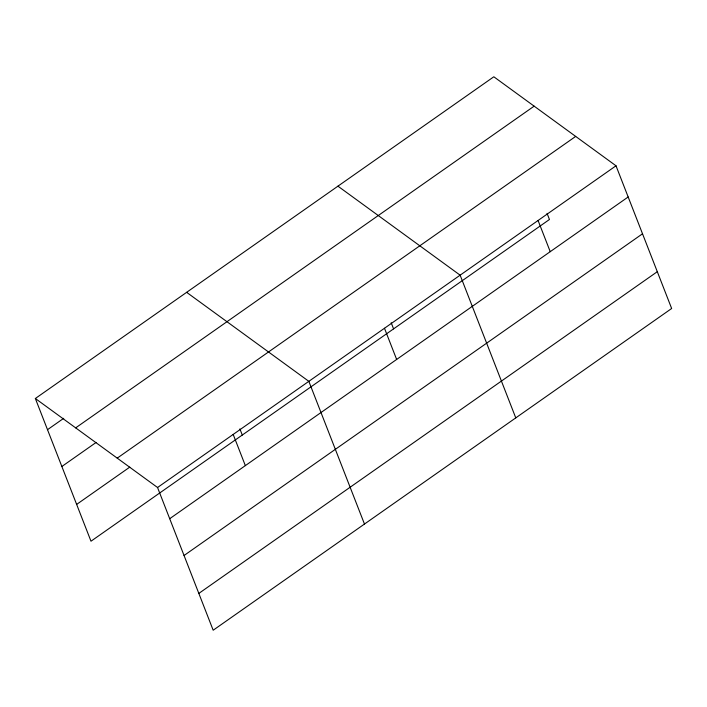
<?xml version="1.0" encoding="UTF-8"?>
<svg xmlns="http://www.w3.org/2000/svg" width="707" height="707" viewBox="0 0 707 707"><rect width="100%" height="100%" fill="white"/><g stroke="black" fill="none" stroke-linecap="round" stroke-linejoin="round"><path stroke-width="1.06" d="M35.35 398.501L493.822 76.78L616.009 165.792L671.65 308.499L213.178 630.22L157.546 487.503L35.35 398.501L90.991 541.208L549.454 219.497L547.068 213.364M47.51 429.688L63.718 418.314M75.676 427.868L534.139 106.156M61.863 466.487L96.081 442.476M117.221 458.136L575.684 136.416M76.639 504.409L129.779 467.124M157.546 487.503L616.009 165.792M169.707 518.699L628.169 196.979M184.05 555.499L642.522 233.787M198.835 593.412L657.298 271.7M337.937 186.162L460.133 275.173L515.774 417.89M186.648 292.336L308.835 381.338L364.476 524.055M538.071 220.487L550.232 251.674M391.192 322.745L393.578 328.879M384.484 328.26L396.645 359.448M239.894 428.91L242.289 435.044M233.186 434.425L245.347 465.613"/></g></svg>
